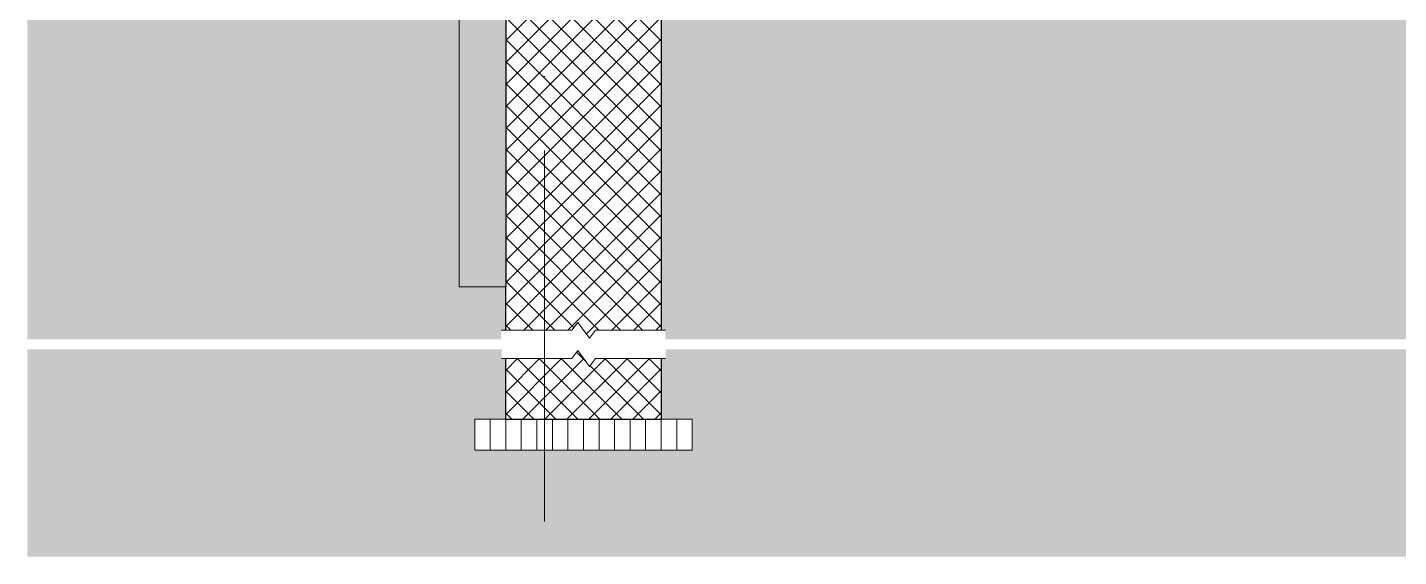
# Model space of a CAD drawing. Header units: centimetres. Extents: x -1370 to 284, y -187 to 830.
# Drawn here: x -1360.5 to -919.3, y -186.8 to -16.6 of the extents above; entities that cross this region are included whole.
import ezdxf

# ---------------------------------------------------------------- set-up
doc = ezdxf.new("R2010")
doc.units = ezdxf.units.CM
doc.linetypes.add('Dash dot', pattern=[79.375, 31.75, -23.8125, 0, -23.8125])
doc.layers.add('A-DETL', color=7, linetype='Continuous', lineweight=9, true_color=0x008000)
for name, color, linetype, lineweight in [('A-DETL-GENF', 7, 'Continuous', 9), ('A-DETL-MBND', 7, 'Continuous', 9), ('A-FLOR-PATT', 7, 'Continuous', 9), ('A-WALL-PATT', 7, 'Continuous', 9), ('S-GRID', 7, 'Continuous', 9)]:
    doc.layers.add(name, color=color, linetype=linetype, lineweight=lineweight)
pattern_1 = [(45, (-668.992, 332.896), (-3.535534, 3.535534), []), (135, (-668.992, 332.896), (-3.535534, -3.535534), [])]
pattern_2 = [(0, (-668.992, 332.896), (19.05, 19.05), [19.05, -19.05]), (0, (-668.992, 340.04), (19.05, 19.05), [19.05, -19.05]), (0, (-668.992, 347.184), (19.05, 19.05), [19.05, -19.05]), (90, (-666.61, 349.565), (-19.05, 19.05), [19.05, -19.05]), (90, (-659.467, 349.565), (-19.05, 19.05), [19.05, -19.05]), (90, (-652.323, 349.565), (-19.05, 19.05), [19.05, -19.05])]

# ---------------------------------------------------------------- blocks, each defined once
blk = doc.blocks.new('TEC-BREAKLINE - M_Break Line-2501834-В-В')
at = {"layer": 'A-DETL-GENF'}
for p, q in [((-1185.31, -113.99), (-1208.09, -113.99)), ((-1183.41, -111.45), (-1185.31, -113.99)), ((-1179.6, -116.53), (-1183.41, -111.45)), ((-1177.69, -113.99), (-1179.6, -116.53)), ((-1155.22, -113.99), (-1177.69, -113.99))]:
    blk.add_line(p, q, dxfattribs=at)
blk = doc.blocks.new('TEC-BREAKLINE - M_Break Line-2501920-В-В')
at = {"layer": 'A-DETL-GENF'}
for p, q in [((-1207.91, -123.09), (-1185.31, -123.09)), ((-1185.31, -123.09), (-1183.41, -120.55)), ((-1183.41, -120.55), (-1179.6, -125.63)), ((-1179.6, -125.63), (-1177.69, -123.09)), ((-1177.69, -123.09), (-1155.18, -123.09))]:
    blk.add_line(p, q, dxfattribs=at)

msp = doc.modelspace()

# ---------------------------------------------------------------- hatches: boundary and pattern name
at = {"layer": 'A-DETL-GENF'}
h = msp.add_hatch(dxfattribs=at)
h.set_pattern_fill('FP2_39', color=256, style=0, pattern_type=2)
h.set_pattern_definition(pattern_2)
h.paths.add_polyline_path([(-1360.49, -116.92), (-1208.09, -116.92), (-1208.09, -113.99), (-1206.59, -113.99), (-1206.59, -100), (-1221.59, -100), (-1221.59, -10.15), (-1360.49, -10.15), (-1360.49, -60.22)])
h.paths.add_polyline_path([(283.57, -116.92), (283.57, -30), (153.41, -30), (153.41, -100), (148.41, -100), (148.41, -113.99), (149.81, -113.99), (149.81, -116.92), (154.47, -116.92)])
h.paths.add_polyline_path([(-277.88, -116.92), (-273.09, -116.92), (-273.09, -113.99), (-271.59, -113.99), (-271.59, -10), (-1156.59, -10), (-1156.59, -113.99), (-1155.22, -113.99), (-1155.22, -116.92), (-332.95, -116.92)])
h.paths.add_polyline_path([(-220.22, -116.92), (116.94, -116.92), (116.94, -113.99), (118.41, -113.99), (118.41, -20), (-221.59, -20), (-221.59, -113.99), (-220.22, -113.99)])
h = msp.add_hatch(dxfattribs=at)
h.set_pattern_fill('FP2_39', color=256, style=0, pattern_type=2)
h.set_pattern_definition(pattern_2)
h.paths.add_polyline_path([(-1360.49, -186.77), (283.57, -186.77), (283.57, -120.18), (149.75, -120.18), (149.75, -123.09), (148.41, -123.09), (148.41, -142.6), (158.41, -142.6), (158.41, -152.6), (108.41, -152.6), (108.41, -142.6), (118.41, -142.6), (118.41, -123.09), (117.01, -123.09), (117.01, -120.18), (-220.18, -120.18), (-220.18, -123.09), (-221.59, -123.09), (-221.59, -142.6), (-211.59, -142.6), (-211.59, -152.6), (-281.59, -152.6), (-281.59, -142.6), (-271.59, -142.6), (-271.59, -123.09), (-272.91, -123.09), (-272.91, -120.18), (-1155.18, -120.18), (-1155.18, -123.09), (-1156.59, -123.09), (-1156.59, -142.6), (-1146.59, -142.6), (-1146.59, -152.6), (-1216.59, -152.6), (-1216.59, -142.6), (-1206.59, -142.6), (-1206.59, -123.09), (-1207.91, -123.09), (-1207.91, -120.18), (-1360.49, -120.18), (-1360.49, -181.93)])
at = {"layer": 'A-FLOR-PATT', "true_color": 0x787878}
h = msp.add_hatch(dxfattribs=at)
h.set_pattern_fill('FP2_40', color=8, angle=-90, style=0, pattern_type=2)
h.set_pattern_definition([(270, (-546.587, -180), (5, -2e-14), [])])
h.paths.add_polyline_path([(-281.59, -152.6), (-211.59, -152.6), (-211.59, -142.6), (-281.59, -142.6)])
h.paths.add_polyline_path([(133.33, -152.6), (158.41, -152.6), (158.41, -142.6), (108.41, -142.6), (108.41, -152.6), (118.41, -152.6)])
h.paths.add_polyline_path([(-1146.59, -152.6), (-1146.59, -142.6), (-1216.59, -142.6), (-1216.59, -152.6), (-1154.98, -152.6)])
at = {"layer": 'A-WALL-PATT', "true_color": 0xffff80}
msp.add_hatch(color=51, dxfattribs=at).paths.add_polyline_path([(-1206.59, -100), (-1206.59, 0), (-1221.59, 0), (-1221.59, -100), (-1216.59, -100)])
at = {"layer": 'A-WALL-PATT'}
h = msp.add_hatch(dxfattribs=at)
h.set_pattern_fill('FP2_34', color=256, style=0, pattern_type=2)
h.set_pattern_definition(pattern_1)
h.paths.add_polyline_path([(-1179.6, -116.53), (-1177.69, -113.99), (-1156.59, -113.99), (-1156.59, -10), (-1206.59, -10), (-1206.59, -113.99), (-1185.31, -113.99), (-1183.41, -111.45), (-1181.5, -113.99)])
h = msp.add_hatch(dxfattribs=at)
h.set_pattern_fill('FP2_34', color=256, style=0, pattern_type=2)
h.set_pattern_definition(pattern_1)
h.paths.add_polyline_path([(-1156.59, -142.6), (-1156.59, -123.09), (-1177.69, -123.09), (-1179.6, -125.63), (-1183.41, -120.55), (-1185.31, -123.09), (-1206.59, -123.09), (-1206.59, -142.6), (-1183.41, -142.6)])

# ---------------------------------------------------------------- linework, layer by layer
at = {"layer": 'A-DETL', "color": 7, "lineweight": 30}
for p, q in [((-1206.59, -10), (-1206.59, -100)), ((-1156.59, -10), (-1156.59, -113.99)), ((-1206.59, -113.99), (-1206.59, -100)), ((-1206.59, -142.6), (-1206.59, -123.09)), ((-1156.59, -123.09), (-1156.59, -142.6)), ((-1206.59, -142.6), (-1156.59, -142.6))]:
    msp.add_line(p, q, dxfattribs=at)
at = {"layer": 'A-DETL-MBND'}
for p, q in [((-1221.59, -100), (-1221.59, -10.15)), ((-1206.59, -100), (-1221.59, -100)), ((-1216.59, -152.6), (-1216.59, -142.6)), ((-1216.59, -142.6), (-1206.59, -142.6)), ((-1156.59, -142.6), (-1146.59, -142.6)), ((-1146.59, -142.6), (-1146.59, -152.6)), ((-1146.59, -152.6), (-1216.59, -152.6))]:
    msp.add_line(p, q, dxfattribs=at)
at = {"layer": 'S-GRID', "color": 1, "linetype": 'Dash dot', "lineweight": 18, "true_color": 0xff0000}
msp.add_line((-1194.09, -87.92), (-1194.09, 675.49), dxfattribs=at)
at = {"layer": 'S-GRID', "color": 1, "lineweight": 18, "true_color": 0xff0000}
msp.add_line((-1194.09, -175.52), (-1194.09, -87.92), dxfattribs=at)

# ---------------------------------------------------------------- block references
at = {"layer": 'A-DETL-GENF'}
for name in ['TEC-BREAKLINE - M_Break Line-2501834-В-В', 'TEC-BREAKLINE - M_Break Line-2501920-В-В']:
    msp.add_blockref(name, (0, 0), dxfattribs=at)

doc.saveas('drawing.dxf')
